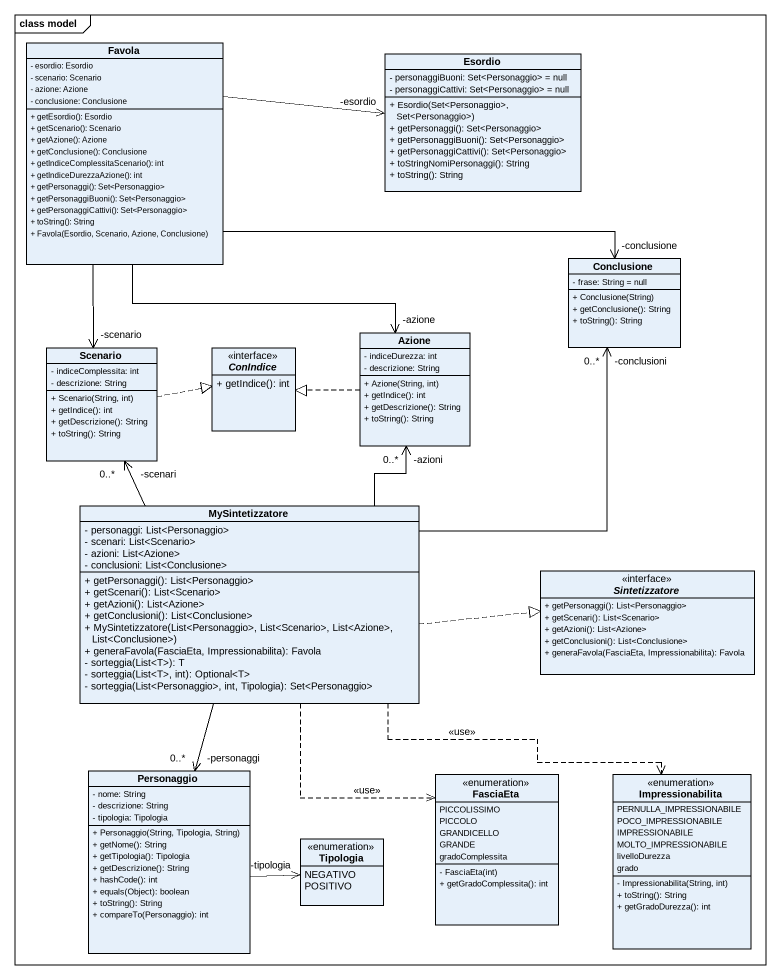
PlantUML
@startuml
mainframe class model
hide circle
hide empty members
skinparam classAttributeIconSize 0
class Favola {
  - esordio: Esordio
  - scenario: Scenario
  - azione: Azione
  - conclusione: Conclusione
  + getEsordio(): Esordio
  + getScenario(): Scenario
  + getAzione(): Azione
  + getConclusione(): Conclusione
  + getIndiceComplessitaScenario(): int
  + getIndiceDurezzaAzione(): int
  + getPersonaggi(): Set<Personaggio>
  + getPersonaggiBuoni(): Set<Personaggio>
  + getPersonaggiCattivi(): Set<Personaggio>
  + toString(): String
  + Favola(Esordio, Scenario, Azione, Conclusione)
}
class Esordio {
  - personaggiBuoni: Set<Personaggio> = null
  - personaggiCattivi: Set<Personaggio> = null
  + Esordio(Set<Personaggio>, Set<Personaggio>)
  + getPersonaggi(): Set<Personaggio>
  + getPersonaggiBuoni(): Set<Personaggio>
  + getPersonaggiCattivi(): Set<Personaggio>
  + toStringNomiPersonaggi(): String
  + toString(): String
}
class Conclusione {
  - frase: String = null
  + Conclusione(String)
  + getConclusione(): String
  + toString(): String
}
class Azione {
  - indiceDurezza: int
  - descrizione: String
  + Azione(String, int)
  + getIndice(): int
  + getDescrizione(): String
  + toString(): String
}
class Scenario {
  - indiceComplessita: int
  - descrizione: String
  + Scenario(String, int)
  + getIndice(): int
  + getDescrizione(): String
  + toString(): String
}
interface ConIndice <<interface>> {
  + getIndice(): int
}
class MySintetizzatore {
  - personaggi: List<Personaggio>
  - scenari: List<Scenario>
  - azioni: List<Azione>
  - conclusioni: List<Conclusione>
  + getPersonaggi(): List<Personaggio>
  + getScenari(): List<Scenario>
  + getAzioni(): List<Azione>
  + getConclusioni(): List<Conclusione>
  + MySintetizzatore(List<Personaggio>, List<Scenario>, List<Azione>, List<Conclusione>)
  + generaFavola(FasciaEta, Impressionabilita): Favola
  - sorteggia(List<T>): T
  - sorteggia(List<T>, int): Optional<T>
  - sorteggia(List<Personaggio>, int, Tipologia): Set<Personaggio>
}
interface Sintetizzatore {
  + getPersonaggi(): List<Personaggio>
  + getScenari(): List<Scenario>
  + getAzioni(): List<Azione>
  + getConclusioni(): List<Conclusione>
  + generaFavola(FasciaEta, Impressionabilita): Favola
}
class Personaggio {
  - nome: String
  - descrizione: String
  - tipologia: Tipologia
  + Personaggio(String, Tipologia, String)
  + getNome(): String
  + getTipologia(): Tipologia
  + getDescrizione(): String
  + hashCode(): int
  + equals(Object): boolean
  + toString(): String
  + compareTo(Personaggio): int
}
enum FasciaEta {
  PICCOLISSIMO
  PICCOLO
  GRANDICELLO
  GRANDE
  gradoComplessita
  - FasciaEta(int)
  + getGradoComplessita(): int
}
enum Impressionabilita {
  PERNULLA_IMPRESSIONABILE
  POCO_IMPRESSIONABILE
  IMPRESSIONABILE
  MOLTO_IMPRESSIONABILE
  livelloDurezza
  grado
  - Impressionabilita(String, int)
  + toString(): String
  + getGradoDurezza(): int
}
enum Tipologia {
  NEGATIVO
  POSITIVO
}
Favola -right-> "-esordio" Esordio
Favola -right-> "-conclusione" Conclusione
Favola --> "-azione" Azione
Favola --> "-scenario" Scenario
Azione .left.|> ConIndice
Scenario .right.|> ConIndice
MySintetizzatore -up-> "-conclusioni\n0..*" Conclusione
MySintetizzatore -up-> "-azioni\n0..*" Azione
MySintetizzatore -up-> "-scenari\n0..*" Scenario
MySintetizzatore .right.|> Sintetizzatore
MySintetizzatore --> "-personaggi\n0..*" Personaggio
MySintetizzatore ..> FasciaEta : <<use>>
MySintetizzatore .right.> Impressionabilita : <<use>>
Personaggio -right-> "-tipologia" Tipologia
@enduml
